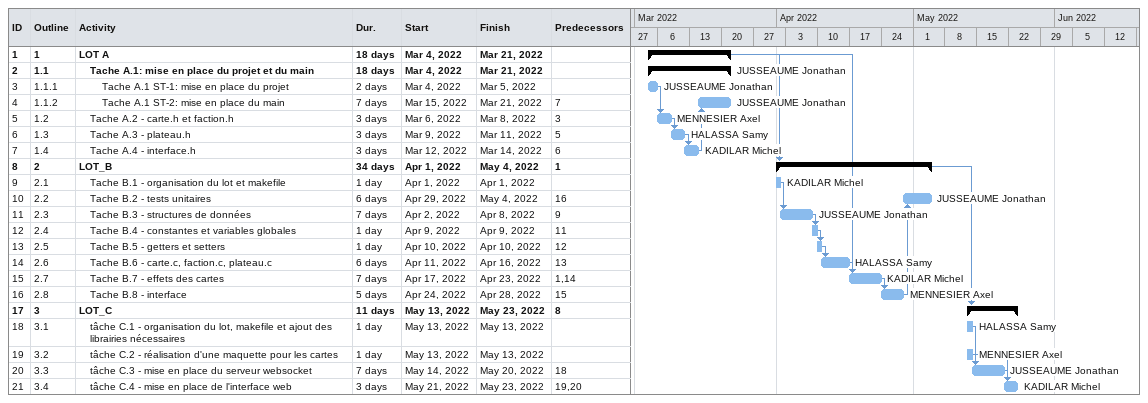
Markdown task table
| ID | WBS | Task | Duration | Start | Finish | Predecessors | Resources |
|---|---|---|---|---|---|---|---|
| 1 | 1 | **LOT A** | 18d | 2022-03-04 | 2022-03-21 |  |  |
| 2 | 1.1 | **Tache A.1: mise en place du projet et du main** | 18d | 2022-03-04 | 2022-03-21 |  | JUSSEAUME Jonathan |
| 3 | 1.1.1 | Tache A.1 ST-1: mise en place du projet | 2d | 2022-03-04 | 2022-03-05 |  | JUSSEAUME Jonathan |
| 4 | 1.1.2 | Tache A.1 ST-2: mise en place du main | 7d | 2022-03-15 | 2022-03-21 | 7 | JUSSEAUME Jonathan |
| 5 | 1.2 | Tache A.2 - carte.h et faction.h | 3d | 2022-03-06 | 2022-03-08 | 3 | MENNESIER Axel |
| 6 | 1.3 | Tache A.3 - plateau.h | 3d | 2022-03-09 | 2022-03-11 | 5 | HALASSA Samy |
| 7 | 1.4 | Tache A.4 - interface.h | 3d | 2022-03-12 | 2022-03-14 | 6 | KADILAR Michel |
| 8 | 2 | **LOT_B** | 34d | 2022-04-01 | 2022-05-04 | 1 |  |
| 9 | 2.1 | Tache B.1 - organisation du lot et makefile | 1d | 2022-04-01 | 2022-04-01 |  | KADILAR Michel |
| 10 | 2.2 | Tache B.2 - tests unitaires | 6d | 2022-04-29 | 2022-05-04 | 16 | JUSSEAUME Jonathan |
| 11 | 2.3 | Tache B.3 - structures de données | 7d | 2022-04-02 | 2022-04-08 | 9 | JUSSEAUME Jonathan |
| 12 | 2.4 | Tache B.4 - constantes et variables globales | 1d | 2022-04-09 | 2022-04-09 | 11 |  |
| 13 | 2.5 | Tache B.5 - getters et setters | 1d | 2022-04-10 | 2022-04-10 | 12 |  |
| 14 | 2.6 | Tache B.6 - carte.c, faction.c, plateau.c | 6d | 2022-04-11 | 2022-04-16 | 13 | HALASSA Samy |
| 15 | 2.7 | Tache B.7 - effets des cartes | 7d | 2022-04-17 | 2022-04-23 | 1, 14 | KADILAR Michel |
| 16 | 2.8 | Tache B.8 - interface | 5d | 2022-04-24 | 2022-04-28 | 15 | MENNESIER Axel |
| 17 | 3 | **LOT_C** | 11d | 2022-05-13 | 2022-05-23 | 8 |  |
| 18 | 3.1 | tâche C.1 - organisation du lot, makefile et ajout des librairies nécessaires | 1d | 2022-05-13 | 2022-05-13 |  | HALASSA Samy |
| 19 | 3.2 | tâche C.2 - réalisation d'une maquette pour les cartes | 1d | 2022-05-13 | 2022-05-13 |  | MENNESIER Axel |
| 20 | 3.3 | tâche C.3 - mise en place du serveur websocket | 7d | 2022-05-14 | 2022-05-20 | 18 | JUSSEAUME Jonathan |
| 21 | 3.4 | tâche C.4 - mise en place de l'interface web | 3d | 2022-05-21 | 2022-05-23 | 19, 20 | KADILAR Michel |
